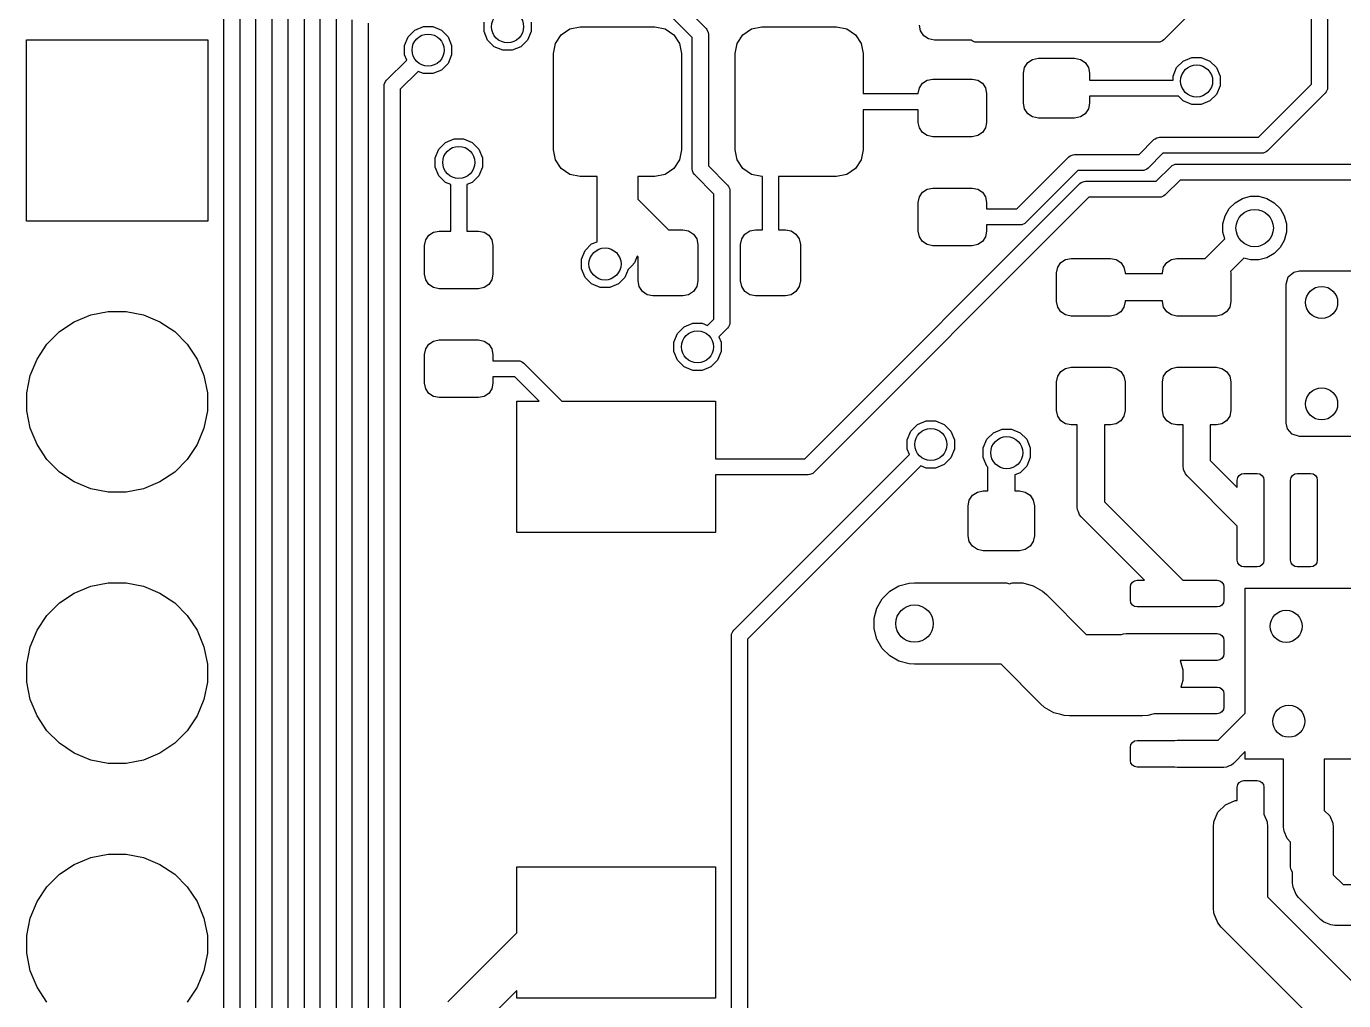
# Model space of a CAD drawing. Header units: inches. Extents: x 5.12 to 6.12, y -4.12 to -1.79.
# Drawn here: x 5.1426 to 5.6282, y -3.531 to -3.1719 of the extents above; entities that cross this region are included whole.
import ezdxf

# ---------------------------------------------------------------- set-up
doc = ezdxf.new("R2010")
doc.units = ezdxf.units.IN
doc.header["$MEASUREMENT"] = 0
doc.layers.add('F.Cu', color=13, linetype='CONTINUOUS', true_color=0xc83434)

msp = doc.modelspace()

# ---------------------------------------------------------------- linework, layer by layer
at = {"layer": 'F.Cu', "linetype": 'CONTINUOUS'}
for p, q in [((5.61638, -3.19315), (5.61638, -3.09592)), ((5.62229, -3.09592), (5.62229, -3.19437)), ((5.21543, -3.76563), (5.21543, -3.11732)), ((5.22133, -3.11855), (5.22133, -3.7644)), ((5.22724, -3.76073), (5.22724, -3.12222)), ((5.23315, -3.12344), (5.23315, -3.75951)), ((5.23905, -3.75584), (5.23905, -3.12711)), ((5.24496, -3.12833), (5.24496, -3.75462)), ((5.60568, -3.13308), (5.5619, -3.17685)), ((5.36589, -3.14536), (5.39314, -3.17261)), ((5.38809, -3.17592), (5.36258, -3.1504)), ((5.25086, -3.74437), (5.25086, -3.15709)), ((5.25677, -3.15831), (5.25677, -3.74314)), ((5.26267, -3.73947), (5.26267, -3.16941)), ((5.26858, -3.17064), (5.26858, -3.73825)), ((5.31131, -3.17373), (5.31131, -3.17027)), ((5.32869, -3.17027), (5.32869, -3.17373)), ((5.28199, -3.17886), (5.28331, -3.17566)), ((5.28331, -3.17566), (5.28576, -3.17322)), ((5.28576, -3.17322), (5.28895, -3.1719)), ((5.28895, -3.1719), (5.29241, -3.1719)), ((5.29241, -3.1719), (5.2956, -3.17322)), ((5.2956, -3.17322), (5.29804, -3.17566)), ((5.29804, -3.17566), (5.29937, -3.17886)), ((5.31263, -3.17692), (5.31131, -3.17373)), ((5.32869, -3.17373), (5.32737, -3.17692)), ((5.33766, -3.17813), (5.3398, -3.17494)), ((5.3398, -3.17494), (5.34299, -3.1728)), ((5.34299, -3.1728), (5.34676, -3.17206)), ((5.34676, -3.17206), (5.37431, -3.17206)), ((5.37431, -3.17206), (5.37808, -3.1728)), ((5.37808, -3.1728), (5.38127, -3.17494)), ((5.38127, -3.17494), (5.38341, -3.17813)), ((5.39314, -3.17261), (5.3935, -3.17305)), ((5.3935, -3.17305), (5.39394, -3.17412)), ((5.39394, -3.17412), (5.394, -3.17469)), ((5.394, -3.17469), (5.394, -3.22331)), ((5.40459, -3.17813), (5.40673, -3.17494)), ((5.40673, -3.17494), (5.40992, -3.1728)), ((5.40992, -3.1728), (5.41369, -3.17206)), ((5.41369, -3.17206), (5.44124, -3.17206)), ((5.44124, -3.17206), (5.44501, -3.1728)), ((5.44501, -3.1728), (5.4482, -3.17494)), ((5.4482, -3.17494), (5.45034, -3.17813)), ((5.47221, -3.17352), (5.4718, -3.17141)), ((5.47341, -3.17531), (5.47221, -3.17352)), ((5.4752, -3.1765), (5.47341, -3.17531)), ((5.14259, -3.24372), (5.14259, -3.17679)), ((5.14259, -3.17679), (5.20952, -3.17679)), ((5.20952, -3.17679), (5.20952, -3.24372)), ((5.28199, -3.18231), (5.28199, -3.17886)), ((5.29937, -3.17886), (5.29937, -3.18231)), ((5.31508, -3.17937), (5.31263, -3.17692)), ((5.31827, -3.18069), (5.31508, -3.17937)), ((5.32173, -3.18069), (5.31827, -3.18069)), ((5.32492, -3.17937), (5.32173, -3.18069)), ((5.32737, -3.17692), (5.32492, -3.17937)), ((5.33691, -3.1819), (5.33766, -3.17813)), ((5.38341, -3.17813), (5.38416, -3.1819)), ((5.38809, -3.22453), (5.38809, -3.17592)), ((5.40384, -3.1819), (5.40459, -3.17813)), ((5.45034, -3.17813), (5.45109, -3.1819)), ((5.47731, -3.17692), (5.4752, -3.1765)), ((5.49069, -3.17692), (5.47731, -3.17692)), ((5.49083, -3.17689), (5.49069, -3.17692)), ((5.49123, -3.17722), (5.49083, -3.17689)), ((5.49229, -3.17766), (5.49123, -3.17722)), ((5.49287, -3.17772), (5.49229, -3.17766)), ((5.55981, -3.17772), (5.49287, -3.17772)), ((5.56039, -3.17766), (5.55981, -3.17772)), ((5.56145, -3.17722), (5.56039, -3.17766)), ((5.5619, -3.17685), (5.56145, -3.17722)), ((5.27535, -3.19174), (5.2828, -3.18428)), ((5.2828, -3.18428), (5.28199, -3.18231)), ((5.29804, -3.18551), (5.2956, -3.18795)), ((5.29937, -3.18231), (5.29804, -3.18551)), ((5.33691, -3.21733), (5.33691, -3.1819)), ((5.38416, -3.1819), (5.38416, -3.21733)), ((5.40384, -3.21733), (5.40384, -3.1819)), ((5.45109, -3.1819), (5.45109, -3.19666)), ((5.51055, -3.18703), (5.51175, -3.18524)), ((5.51175, -3.18524), (5.51354, -3.18404)), ((5.51354, -3.18404), (5.51565, -3.18362)), ((5.51565, -3.18362), (5.52903, -3.18362)), ((5.52903, -3.18362), (5.53114, -3.18404)), ((5.53114, -3.18404), (5.53293, -3.18524)), ((5.53293, -3.18524), (5.53412, -3.18703)), ((5.56663, -3.18708), (5.56908, -3.18463)), ((5.56908, -3.18463), (5.57227, -3.18331)), ((5.57227, -3.18331), (5.57573, -3.18331)), ((5.57573, -3.18331), (5.57892, -3.18463)), ((5.57892, -3.18463), (5.58137, -3.18708)), ((5.28698, -3.18846), (5.28039, -3.19505)), ((5.28895, -3.18927), (5.28698, -3.18846)), ((5.29241, -3.18927), (5.28895, -3.18927)), ((5.2956, -3.18795), (5.29241, -3.18927)), ((5.51013, -3.18914), (5.51055, -3.18703)), ((5.51013, -3.20016), (5.51013, -3.18914)), ((5.53412, -3.18703), (5.53454, -3.18914)), ((5.53454, -3.18914), (5.53454, -3.19169)), ((5.56531, -3.19027), (5.56663, -3.18708)), ((5.56531, -3.19169), (5.56531, -3.19027)), ((5.58137, -3.18708), (5.58269, -3.19027)), ((5.58269, -3.19027), (5.58269, -3.19373)), ((5.27448, -3.19383), (5.27454, -3.19325)), ((5.27448, -3.73458), (5.27448, -3.19383)), ((5.27454, -3.19325), (5.27498, -3.19219)), ((5.27498, -3.19219), (5.27535, -3.19174)), ((5.28039, -3.19505), (5.28039, -3.73336)), ((5.4714, -3.19661), (5.47181, -3.19457)), ((5.47181, -3.19457), (5.47296, -3.19285)), ((5.47296, -3.19285), (5.47468, -3.1917)), ((5.47468, -3.1917), (5.47672, -3.19129)), ((5.47672, -3.19129), (5.49128, -3.19129)), ((5.49128, -3.19129), (5.49332, -3.1917)), ((5.49332, -3.1917), (5.49504, -3.19285)), ((5.49504, -3.19285), (5.49619, -3.19457)), ((5.49619, -3.19457), (5.4966, -3.19661)), ((5.53454, -3.19169), (5.56531, -3.19169)), ((5.58269, -3.19373), (5.58137, -3.19692)), ((5.59678, -3.21276), (5.61638, -3.19315)), ((5.62223, -3.19495), (5.62179, -3.19601)), ((5.62229, -3.19437), (5.62223, -3.19495)), ((5.45109, -3.19666), (5.4714, -3.19666)), ((5.4714, -3.19666), (5.4714, -3.19661)), ((5.4966, -3.19661), (5.4966, -3.20724)), ((5.56731, -3.1976), (5.53454, -3.1976)), ((5.53454, -3.1976), (5.53454, -3.20016)), ((5.56908, -3.19937), (5.56731, -3.1976)), ((5.57227, -3.20069), (5.56908, -3.19937)), ((5.57892, -3.19937), (5.57573, -3.20069)), ((5.58137, -3.19692), (5.57892, -3.19937)), ((5.62142, -3.19646), (5.60009, -3.2178)), ((5.62179, -3.19601), (5.62142, -3.19646)), ((5.4714, -3.20257), (5.45109, -3.20257)), ((5.45109, -3.20257), (5.45109, -3.21733)), ((5.4714, -3.20724), (5.4714, -3.20257)), ((5.51055, -3.20227), (5.51013, -3.20016)), ((5.51175, -3.20406), (5.51055, -3.20227)), ((5.51354, -3.20525), (5.51175, -3.20406)), ((5.53293, -3.20406), (5.53114, -3.20525)), ((5.53412, -3.20227), (5.53293, -3.20406)), ((5.53454, -3.20016), (5.53412, -3.20227)), ((5.57573, -3.20069), (5.57227, -3.20069)), ((5.47181, -3.20927), (5.4714, -3.20724)), ((5.47296, -3.21099), (5.47181, -3.20927)), ((5.49619, -3.20927), (5.49504, -3.21099)), ((5.4966, -3.20724), (5.49619, -3.20927)), ((5.51565, -3.20567), (5.51354, -3.20525)), ((5.52903, -3.20567), (5.51565, -3.20567)), ((5.53114, -3.20525), (5.52903, -3.20567)), ((5.29463, -3.21708), (5.29708, -3.21463)), ((5.29708, -3.21463), (5.30027, -3.21331)), ((5.30027, -3.21331), (5.30373, -3.21331)), ((5.30373, -3.21331), (5.30692, -3.21463)), ((5.30692, -3.21463), (5.30937, -3.21708)), ((5.47468, -3.21215), (5.47296, -3.21099)), ((5.47672, -3.21255), (5.47468, -3.21215)), ((5.49128, -3.21255), (5.47672, -3.21255)), ((5.49332, -3.21215), (5.49128, -3.21255)), ((5.49504, -3.21099), (5.49332, -3.21215)), ((5.55278, -3.21913), (5.55828, -3.21362)), ((5.55828, -3.21362), (5.55873, -3.21326)), ((5.55873, -3.21326), (5.55935, -3.213)), ((5.55935, -3.213), (5.55979, -3.21281)), ((5.55979, -3.21281), (5.56037, -3.21276)), ((5.56037, -3.21276), (5.59678, -3.21276)), ((5.29331, -3.22027), (5.29463, -3.21708)), ((5.30937, -3.21708), (5.31069, -3.22027)), ((5.33766, -3.2211), (5.33691, -3.21733)), ((5.38416, -3.21733), (5.38341, -3.2211)), ((5.40459, -3.2211), (5.40384, -3.21733)), ((5.45109, -3.21733), (5.45034, -3.2211)), ((5.52736, -3.21962), (5.52843, -3.21918)), ((5.52843, -3.21918), (5.529, -3.21913)), ((5.529, -3.21913), (5.55278, -3.21913)), ((5.56159, -3.21866), (5.55609, -3.22417)), ((5.598, -3.21866), (5.56159, -3.21866)), ((5.59858, -3.21861), (5.598, -3.21866)), ((5.59964, -3.21817), (5.59858, -3.21861)), ((5.60009, -3.2178), (5.59964, -3.21817)), ((5.29331, -3.22373), (5.29331, -3.22027)), ((5.29463, -3.22692), (5.29331, -3.22373)), ((5.31069, -3.22373), (5.30937, -3.22692)), ((5.31069, -3.22027), (5.31069, -3.22373)), ((5.3398, -3.22429), (5.33766, -3.2211)), ((5.34299, -3.22642), (5.3398, -3.22429)), ((5.38127, -3.22429), (5.37808, -3.22642)), ((5.38341, -3.2211), (5.38127, -3.22429)), ((5.394, -3.22331), (5.40107, -3.23038)), ((5.40673, -3.22429), (5.40459, -3.2211)), ((5.40992, -3.22642), (5.40673, -3.22429)), ((5.4482, -3.22429), (5.44501, -3.22642)), ((5.45034, -3.2211), (5.4482, -3.22429)), ((5.50778, -3.23913), (5.52691, -3.21999)), ((5.52691, -3.21999), (5.52736, -3.21962)), ((5.55609, -3.22417), (5.55564, -3.22453)), ((5.55908, -3.22897), (5.56458, -3.22347)), ((5.56458, -3.22347), (5.56503, -3.2231)), ((5.56503, -3.2231), (5.56565, -3.22284)), ((5.56565, -3.22284), (5.56609, -3.22266)), ((5.56609, -3.22266), (5.56667, -3.2226)), ((5.56667, -3.2226), (5.66722, -3.2226)), ((5.29708, -3.22937), (5.29463, -3.22692)), ((5.30937, -3.22692), (5.30692, -3.22937)), ((5.34676, -3.22717), (5.34299, -3.22642)), ((5.35304, -3.22717), (5.34676, -3.22717)), ((5.35304, -3.23868), (5.35304, -3.22717)), ((5.37431, -3.22717), (5.36804, -3.22717)), ((5.36804, -3.22717), (5.36804, -3.23557)), ((5.37808, -3.22642), (5.37431, -3.22717)), ((5.38815, -3.22511), (5.38809, -3.22453)), ((5.38857, -3.22613), (5.38815, -3.22511)), ((5.38859, -3.22617), (5.38857, -3.22613)), ((5.38896, -3.22662), (5.38859, -3.22617)), ((5.39603, -3.23369), (5.38896, -3.22662)), ((5.41369, -3.22717), (5.40992, -3.22642)), ((5.41394, -3.22717), (5.41369, -3.22717)), ((5.41394, -3.2468), (5.41394, -3.22717)), ((5.44124, -3.22717), (5.41985, -3.22717)), ((5.41985, -3.22717), (5.41985, -3.2468)), ((5.44501, -3.22642), (5.44124, -3.22717)), ((5.53022, -3.22503), (5.51109, -3.24417)), ((5.554, -3.22503), (5.53022, -3.22503)), ((5.53144, -3.22947), (5.5325, -3.22903)), ((5.5325, -3.22903), (5.53308, -3.22897)), ((5.53308, -3.22897), (5.55908, -3.22897)), ((5.55458, -3.22497), (5.554, -3.22503)), ((5.55564, -3.22453), (5.55458, -3.22497)), ((5.56789, -3.22851), (5.56239, -3.23401)), ((5.66755, -3.22851), (5.56789, -3.22851)), ((5.29905, -3.23018), (5.29708, -3.22937)), ((5.29905, -3.24729), (5.29905, -3.23018)), ((5.30692, -3.22937), (5.30495, -3.23018)), ((5.30495, -3.23018), (5.30495, -3.24729)), ((5.39603, -3.27979), (5.39603, -3.23369)), ((5.40107, -3.23038), (5.40144, -3.23083)), ((5.40144, -3.23083), (5.40188, -3.2319)), ((5.40188, -3.2319), (5.40194, -3.23247)), ((5.40194, -3.23247), (5.40194, -3.28102)), ((5.4296, -3.33122), (5.53099, -3.22983)), ((5.47181, -3.23473), (5.47296, -3.23301)), ((5.47296, -3.23301), (5.47468, -3.23185)), ((5.47468, -3.23185), (5.47672, -3.23145)), ((5.47672, -3.23145), (5.49128, -3.23145)), ((5.49128, -3.23145), (5.49332, -3.23185)), ((5.49332, -3.23185), (5.49504, -3.23301)), ((5.49504, -3.23301), (5.49619, -3.23473)), ((5.53099, -3.22983), (5.53144, -3.22947)), ((5.56239, -3.23401), (5.56194, -3.23438)), ((5.35304, -3.25123), (5.35304, -3.23868)), ((5.36804, -3.23557), (5.37926, -3.2468)), ((5.5343, -3.23487), (5.43291, -3.33626)), ((5.4714, -3.23676), (5.47181, -3.23473)), ((5.4714, -3.24739), (5.4714, -3.23676)), ((5.49619, -3.23473), (5.4966, -3.23676)), ((5.4966, -3.23676), (5.4966, -3.23913)), ((5.5603, -3.23487), (5.5343, -3.23487)), ((5.56088, -3.23482), (5.5603, -3.23487)), ((5.56194, -3.23438), (5.56088, -3.23482)), ((5.58603, -3.23903), (5.58821, -3.23685)), ((5.58821, -3.23685), (5.59088, -3.23531)), ((5.59088, -3.23531), (5.59386, -3.23451)), ((5.59386, -3.23451), (5.59694, -3.23451)), ((5.59694, -3.23451), (5.59992, -3.23531)), ((5.59992, -3.23531), (5.60259, -3.23685)), ((5.60259, -3.23685), (5.60477, -3.23903)), ((5.20952, -3.24372), (5.14259, -3.24372)), ((5.4966, -3.23913), (5.50778, -3.23913)), ((5.58369, -3.24468), (5.58449, -3.2417)), ((5.58449, -3.2417), (5.58603, -3.23903)), ((5.60477, -3.23903), (5.60631, -3.2417)), ((5.60631, -3.2417), (5.60711, -3.24468)), ((5.29096, -3.24885), (5.29268, -3.2477)), ((5.29268, -3.2477), (5.29472, -3.24729)), ((5.29472, -3.24729), (5.29905, -3.24729)), ((5.30495, -3.24729), (5.30928, -3.24729)), ((5.30928, -3.24729), (5.31132, -3.2477)), ((5.31132, -3.2477), (5.31304, -3.24885)), ((5.37926, -3.2468), (5.38461, -3.2468)), ((5.38461, -3.2468), (5.38672, -3.24721)), ((5.38672, -3.24721), (5.38851, -3.24841)), ((5.38851, -3.24841), (5.38971, -3.2502)), ((5.40629, -3.2502), (5.40749, -3.24841)), ((5.40749, -3.24841), (5.40928, -3.24721)), ((5.40928, -3.24721), (5.41139, -3.2468)), ((5.41139, -3.2468), (5.41394, -3.2468)), ((5.41985, -3.2468), (5.42241, -3.2468)), ((5.42241, -3.2468), (5.42452, -3.24721)), ((5.42452, -3.24721), (5.42631, -3.24841)), ((5.42631, -3.24841), (5.4275, -3.2502)), ((5.47181, -3.24943), (5.4714, -3.24739)), ((5.4966, -3.24739), (5.49619, -3.24943)), ((5.509, -3.24503), (5.4966, -3.24503)), ((5.4966, -3.24503), (5.4966, -3.24739)), ((5.50958, -3.24497), (5.509, -3.24503)), ((5.51064, -3.24453), (5.50958, -3.24497)), ((5.51109, -3.24417), (5.51064, -3.24453)), ((5.58369, -3.24776), (5.58369, -3.24468)), ((5.58435, -3.25021), (5.58369, -3.24776)), ((5.60711, -3.24776), (5.60631, -3.25074)), ((5.60711, -3.24468), (5.60711, -3.24776)), ((5.2894, -3.25261), (5.28981, -3.25057)), ((5.2894, -3.26324), (5.2894, -3.25261)), ((5.28981, -3.25057), (5.29096, -3.24885)), ((5.31304, -3.24885), (5.31419, -3.25057)), ((5.31419, -3.25057), (5.3146, -3.25261)), ((5.3146, -3.25261), (5.3146, -3.26324)), ((5.34854, -3.25453), (5.35098, -3.25208)), ((5.35098, -3.25208), (5.35304, -3.25123)), ((5.38971, -3.2502), (5.39013, -3.25231)), ((5.39013, -3.25231), (5.39013, -3.26569)), ((5.40587, -3.25231), (5.40629, -3.2502)), ((5.40587, -3.26569), (5.40587, -3.25231)), ((5.4275, -3.2502), (5.42792, -3.25231)), ((5.42792, -3.25231), (5.42792, -3.26569)), ((5.47296, -3.25115), (5.47181, -3.24943)), ((5.47468, -3.2523), (5.47296, -3.25115)), ((5.47672, -3.25271), (5.47468, -3.2523)), ((5.49128, -3.25271), (5.47672, -3.25271)), ((5.49332, -3.2523), (5.49128, -3.25271)), ((5.49504, -3.25115), (5.49332, -3.2523)), ((5.49619, -3.24943), (5.49504, -3.25115)), ((5.57718, -3.25737), (5.58435, -3.25021)), ((5.60477, -3.25341), (5.60259, -3.25559)), ((5.60631, -3.25074), (5.60477, -3.25341)), ((5.34722, -3.25772), (5.34854, -3.25453)), ((5.34722, -3.26118), (5.34722, -3.25772)), ((5.36779, -3.25653), (5.36677, -3.25899)), ((5.36808, -3.25683), (5.36779, -3.25653)), ((5.36808, -3.26569), (5.36808, -3.25683)), ((5.52396, -3.25893), (5.52568, -3.25777)), ((5.52568, -3.25777), (5.52772, -3.25737)), ((5.52772, -3.25737), (5.54228, -3.25737)), ((5.54228, -3.25737), (5.54432, -3.25777)), ((5.54432, -3.25777), (5.54604, -3.25893)), ((5.56296, -3.25893), (5.56468, -3.25777)), ((5.56468, -3.25777), (5.56672, -3.25737)), ((5.56672, -3.25737), (5.57718, -3.25737)), ((5.59142, -3.25728), (5.5865, -3.26219)), ((5.59386, -3.25793), (5.59142, -3.25728)), ((5.59694, -3.25793), (5.59386, -3.25793)), ((5.59992, -3.25713), (5.59694, -3.25793)), ((5.60259, -3.25559), (5.59992, -3.25713)), ((5.28981, -3.26527), (5.2894, -3.26324)), ((5.3146, -3.26324), (5.31419, -3.26527)), ((5.34854, -3.26437), (5.34722, -3.26118)), ((5.36446, -3.2615), (5.36327, -3.26437)), ((5.36584, -3.26012), (5.36446, -3.2615)), ((5.36677, -3.25899), (5.36584, -3.26012)), ((5.5224, -3.26269), (5.52281, -3.26065)), ((5.5224, -3.27331), (5.5224, -3.26269)), ((5.52281, -3.26065), (5.52396, -3.25893)), ((5.54604, -3.25893), (5.54719, -3.26065)), ((5.54719, -3.26065), (5.5476, -3.26269)), ((5.5476, -3.26269), (5.5476, -3.263)), ((5.5476, -3.263), (5.5614, -3.263)), ((5.5614, -3.26269), (5.56181, -3.26065)), ((5.5614, -3.263), (5.5614, -3.26269)), ((5.56181, -3.26065), (5.56296, -3.25893)), ((5.5865, -3.26219), (5.5866, -3.26269)), ((5.5866, -3.26269), (5.5866, -3.27331)), ((5.60778, -3.26424), (5.60985, -3.26244)), ((5.60985, -3.26244), (5.61188, -3.262)), ((5.61188, -3.262), (5.66411, -3.262)), ((5.29096, -3.26699), (5.28981, -3.26527)), ((5.29268, -3.26815), (5.29096, -3.26699)), ((5.31304, -3.26699), (5.31132, -3.26815)), ((5.31419, -3.26527), (5.31304, -3.26699)), ((5.35098, -3.26681), (5.34854, -3.26437)), ((5.35418, -3.26814), (5.35098, -3.26681)), ((5.36083, -3.26681), (5.35763, -3.26814)), ((5.36327, -3.26437), (5.36083, -3.26681)), ((5.3685, -3.2678), (5.36808, -3.26569)), ((5.36969, -3.26959), (5.3685, -3.2678)), ((5.38971, -3.2678), (5.38851, -3.26959)), ((5.39013, -3.26569), (5.38971, -3.2678)), ((5.40629, -3.2678), (5.40587, -3.26569)), ((5.40749, -3.26959), (5.40629, -3.2678)), ((5.4275, -3.2678), (5.42631, -3.26959)), ((5.42792, -3.26569), (5.4275, -3.2678)), ((5.607, -3.26688), (5.60778, -3.26424)), ((5.607, -3.31812), (5.607, -3.26688)), ((5.29472, -3.26855), (5.29268, -3.26815)), ((5.30928, -3.26855), (5.29472, -3.26855)), ((5.31132, -3.26815), (5.30928, -3.26855)), ((5.35763, -3.26814), (5.35418, -3.26814)), ((5.37148, -3.27079), (5.36969, -3.26959)), ((5.37359, -3.2712), (5.37148, -3.27079)), ((5.38461, -3.2712), (5.37359, -3.2712)), ((5.38672, -3.27079), (5.38461, -3.2712)), ((5.38851, -3.26959), (5.38672, -3.27079)), ((5.40928, -3.27079), (5.40749, -3.26959)), ((5.41139, -3.2712), (5.40928, -3.27079)), ((5.42241, -3.2712), (5.41139, -3.2712)), ((5.42452, -3.27079), (5.42241, -3.2712)), ((5.42631, -3.26959), (5.42452, -3.27079)), ((5.16634, -3.27824), (5.17278, -3.27696)), ((5.17278, -3.27696), (5.17934, -3.27696)), ((5.17934, -3.27696), (5.18577, -3.27824)), ((5.52281, -3.27535), (5.5224, -3.27331)), ((5.52396, -3.27707), (5.52281, -3.27535)), ((5.52568, -3.27823), (5.52396, -3.27707)), ((5.54604, -3.27707), (5.54432, -3.27823)), ((5.54719, -3.27535), (5.54604, -3.27707)), ((5.5476, -3.27331), (5.54719, -3.27535)), ((5.5614, -3.273), (5.5476, -3.273)), ((5.5476, -3.273), (5.5476, -3.27331)), ((5.5614, -3.27331), (5.5614, -3.273)), ((5.56181, -3.27535), (5.5614, -3.27331)), ((5.56296, -3.27707), (5.56181, -3.27535)), ((5.56468, -3.27823), (5.56296, -3.27707)), ((5.58504, -3.27707), (5.58332, -3.27823)), ((5.58619, -3.27535), (5.58504, -3.27707)), ((5.5866, -3.27331), (5.58619, -3.27535)), ((5.15483, -3.28439), (5.16028, -3.28075)), ((5.16028, -3.28075), (5.16634, -3.27824)), ((5.18577, -3.27824), (5.19183, -3.28075)), ((5.19183, -3.28075), (5.19729, -3.28439)), ((5.38263, -3.28508), (5.38508, -3.28263)), ((5.38508, -3.28263), (5.38827, -3.28131)), ((5.38827, -3.28131), (5.39173, -3.28131)), ((5.39173, -3.28131), (5.3937, -3.28213)), ((5.3937, -3.28213), (5.39603, -3.27979)), ((5.40144, -3.28266), (5.40107, -3.2831)), ((5.40188, -3.28159), (5.40144, -3.28266)), ((5.40194, -3.28102), (5.40188, -3.28159)), ((5.52772, -3.27863), (5.52568, -3.27823)), ((5.54228, -3.27863), (5.52772, -3.27863)), ((5.54432, -3.27823), (5.54228, -3.27863)), ((5.56672, -3.27863), (5.56468, -3.27823)), ((5.58128, -3.27863), (5.56672, -3.27863)), ((5.58332, -3.27823), (5.58128, -3.27863)), ((5.15019, -3.28903), (5.15483, -3.28439)), ((5.19729, -3.28439), (5.20193, -3.28903)), ((5.29268, -3.28785), (5.29472, -3.28745)), ((5.29472, -3.28745), (5.30928, -3.28745)), ((5.30928, -3.28745), (5.31132, -3.28785)), ((5.38131, -3.28827), (5.38263, -3.28508)), ((5.40107, -3.2831), (5.39787, -3.2863)), ((5.39787, -3.2863), (5.39869, -3.28827)), ((5.14655, -3.29448), (5.15019, -3.28903)), ((5.20193, -3.28903), (5.20557, -3.29448)), ((5.2894, -3.29276), (5.28981, -3.29073)), ((5.28981, -3.29073), (5.29096, -3.28901)), ((5.29096, -3.28901), (5.29268, -3.28785)), ((5.31132, -3.28785), (5.31304, -3.28901)), ((5.31304, -3.28901), (5.31419, -3.29073)), ((5.31419, -3.29073), (5.3146, -3.29276)), ((5.38131, -3.29173), (5.38131, -3.28827)), ((5.38263, -3.29492), (5.38131, -3.29173)), ((5.39869, -3.29173), (5.39737, -3.29492)), ((5.39869, -3.28827), (5.39869, -3.29173)), ((5.14404, -3.30054), (5.14655, -3.29448)), ((5.20557, -3.29448), (5.20808, -3.30054)), ((5.2894, -3.30339), (5.2894, -3.29276)), ((5.3146, -3.29276), (5.3146, -3.29513)), ((5.3146, -3.29513), (5.32391, -3.29513)), ((5.32391, -3.29513), (5.32448, -3.29518)), ((5.32448, -3.29518), (5.32555, -3.29562)), ((5.32555, -3.29562), (5.32599, -3.29599)), ((5.32599, -3.29599), (5.33996, -3.30996)), ((5.38508, -3.29737), (5.38263, -3.29492)), ((5.39737, -3.29492), (5.39492, -3.29737)), ((5.14276, -3.30698), (5.14404, -3.30054)), ((5.20808, -3.30054), (5.20936, -3.30698)), ((5.32268, -3.30103), (5.3146, -3.30103)), ((5.3146, -3.30103), (5.3146, -3.30339)), ((5.33161, -3.30996), (5.32268, -3.30103)), ((5.38827, -3.29869), (5.38508, -3.29737)), ((5.39173, -3.29869), (5.38827, -3.29869)), ((5.39492, -3.29737), (5.39173, -3.29869)), ((5.5224, -3.30284), (5.52281, -3.30081)), ((5.52281, -3.30081), (5.52396, -3.29908)), ((5.52396, -3.29908), (5.52568, -3.29793)), ((5.52568, -3.29793), (5.52772, -3.29753)), ((5.52772, -3.29753), (5.54228, -3.29753)), ((5.54228, -3.29753), (5.54432, -3.29793)), ((5.54432, -3.29793), (5.54604, -3.29908)), ((5.54604, -3.29908), (5.54719, -3.30081)), ((5.54719, -3.30081), (5.5476, -3.30284)), ((5.5614, -3.30284), (5.56181, -3.30081)), ((5.56181, -3.30081), (5.56296, -3.29908)), ((5.56296, -3.29908), (5.56468, -3.29793)), ((5.56468, -3.29793), (5.56672, -3.29753)), ((5.56672, -3.29753), (5.58128, -3.29753)), ((5.58128, -3.29753), (5.58332, -3.29793)), ((5.58332, -3.29793), (5.58504, -3.29908)), ((5.58504, -3.29908), (5.58619, -3.30081)), ((5.58619, -3.30081), (5.5866, -3.30284)), ((5.28981, -3.30543), (5.2894, -3.30339)), ((5.29096, -3.30715), (5.28981, -3.30543)), ((5.31419, -3.30543), (5.31304, -3.30715)), ((5.3146, -3.30339), (5.31419, -3.30543)), ((5.5224, -3.31347), (5.5224, -3.30284)), ((5.5476, -3.30284), (5.5476, -3.31347)), ((5.5614, -3.31347), (5.5614, -3.30284)), ((5.5866, -3.30284), (5.5866, -3.31347)), ((5.14276, -3.31354), (5.14276, -3.30698)), ((5.20936, -3.30698), (5.20936, -3.31354)), ((5.29268, -3.3083), (5.29096, -3.30715)), ((5.29472, -3.30871), (5.29268, -3.3083)), ((5.30928, -3.30871), (5.29472, -3.30871)), ((5.31132, -3.3083), (5.30928, -3.30871)), ((5.31304, -3.30715), (5.31132, -3.3083)), ((5.32339, -3.35839), (5.32339, -3.30996)), ((5.32339, -3.30996), (5.33161, -3.30996)), ((5.33996, -3.30996), (5.39661, -3.30996)), ((5.39661, -3.30996), (5.39661, -3.33122)), ((5.14404, -3.31997), (5.14276, -3.31354)), ((5.20936, -3.31354), (5.20808, -3.31997)), ((5.52281, -3.31551), (5.5224, -3.31347)), ((5.52396, -3.31723), (5.52281, -3.31551)), ((5.54719, -3.31551), (5.54604, -3.31723)), ((5.5476, -3.31347), (5.54719, -3.31551)), ((5.56181, -3.31551), (5.5614, -3.31347)), ((5.56296, -3.31723), (5.56181, -3.31551)), ((5.58619, -3.31551), (5.58504, -3.31723)), ((5.5866, -3.31347), (5.58619, -3.31551)), ((5.14655, -3.32603), (5.14404, -3.31997)), ((5.20808, -3.31997), (5.20557, -3.32603)), ((5.46731, -3.32427), (5.46863, -3.32108)), ((5.46863, -3.32108), (5.47108, -3.31863)), ((5.47108, -3.31863), (5.47427, -3.31731)), ((5.47427, -3.31731), (5.47773, -3.31731)), ((5.47773, -3.31731), (5.48092, -3.31863)), ((5.48092, -3.31863), (5.48337, -3.32108)), ((5.48337, -3.32108), (5.48469, -3.32427)), ((5.49908, -3.32163), (5.50227, -3.32031)), ((5.50227, -3.32031), (5.50573, -3.32031)), ((5.50573, -3.32031), (5.50892, -3.32163)), ((5.52568, -3.31838), (5.52396, -3.31723)), ((5.52772, -3.31879), (5.52568, -3.31838)), ((5.53, -3.31879), (5.52772, -3.31879)), ((5.53, -3.34913), (5.53, -3.31879)), ((5.54228, -3.31879), (5.54, -3.31879)), ((5.54, -3.31879), (5.54, -3.34706)), ((5.54432, -3.31838), (5.54228, -3.31879)), ((5.54604, -3.31723), (5.54432, -3.31838)), ((5.56468, -3.31838), (5.56296, -3.31723)), ((5.56672, -3.31879), (5.56468, -3.31838)), ((5.569, -3.31879), (5.56672, -3.31879)), ((5.569, -3.334), (5.569, -3.31879)), ((5.58128, -3.31879), (5.579, -3.31879)), ((5.579, -3.31879), (5.579, -3.33193)), ((5.58332, -3.31838), (5.58128, -3.31879)), ((5.58504, -3.31723), (5.58332, -3.31838)), ((5.60744, -3.32015), (5.607, -3.31812)), ((5.60924, -3.32222), (5.60744, -3.32015)), ((5.15019, -3.33149), (5.14655, -3.32603)), ((5.20557, -3.32603), (5.20193, -3.33149)), ((5.46731, -3.32773), (5.46731, -3.32427)), ((5.48469, -3.32427), (5.48469, -3.32773)), ((5.49531, -3.32727), (5.49663, -3.32408)), ((5.49663, -3.32408), (5.49908, -3.32163)), ((5.50892, -3.32163), (5.51137, -3.32408)), ((5.51137, -3.32408), (5.51269, -3.32727)), ((5.61188, -3.323), (5.60924, -3.32222)), ((5.64998, -3.323), (5.61188, -3.323)), ((5.39661, -3.33122), (5.4296, -3.33122)), ((5.40338, -3.39444), (5.46813, -3.3297)), ((5.46813, -3.3297), (5.46731, -3.32773)), ((5.48337, -3.33092), (5.48092, -3.33337)), ((5.48469, -3.32773), (5.48337, -3.33092)), ((5.49531, -3.33073), (5.49531, -3.32727)), ((5.49663, -3.33392), (5.49531, -3.33073)), ((5.51269, -3.33073), (5.51137, -3.33392)), ((5.51269, -3.32727), (5.51269, -3.33073)), ((5.15483, -3.33613), (5.15019, -3.33149)), ((5.20193, -3.33149), (5.19729, -3.33613)), ((5.4723, -3.33387), (5.40843, -3.39775)), ((5.47427, -3.33469), (5.4723, -3.33387)), ((5.47773, -3.33469), (5.47427, -3.33469)), ((5.48092, -3.33337), (5.47773, -3.33469)), ((5.497, -3.33429), (5.49663, -3.33392)), ((5.497, -3.34308), (5.497, -3.33429)), ((5.51137, -3.33392), (5.50892, -3.33637)), ((5.5691, -3.33498), (5.569, -3.334)), ((5.56918, -3.33518), (5.5691, -3.33498)), ((5.5691, -3.33498), (5.5691, -3.33498)), ((5.56984, -3.33678), (5.56918, -3.33518)), ((5.579, -3.33193), (5.58896, -3.34189)), ((5.16028, -3.33977), (5.15483, -3.33613)), ((5.16634, -3.34228), (5.16028, -3.33977)), ((5.19183, -3.33977), (5.18577, -3.34228)), ((5.19729, -3.33613), (5.19183, -3.33977)), ((5.43083, -3.33713), (5.39661, -3.33713)), ((5.39661, -3.33713), (5.39661, -3.35839)), ((5.4314, -3.33707), (5.43083, -3.33713)), ((5.43247, -3.33663), (5.4314, -3.33707)), ((5.43291, -3.33626), (5.43247, -3.33663)), ((5.50892, -3.33637), (5.507, -3.33716)), ((5.507, -3.33716), (5.507, -3.34308)), ((5.57046, -3.33754), (5.56984, -3.33678)), ((5.56984, -3.33678), (5.56984, -3.33678)), ((5.58896, -3.35603), (5.57046, -3.33754)), ((5.58896, -3.33911), (5.58914, -3.33817)), ((5.58896, -3.34189), (5.58896, -3.33911)), ((5.58914, -3.33817), (5.58968, -3.33737)), ((5.58968, -3.33737), (5.59048, -3.33684)), ((5.59048, -3.33684), (5.59142, -3.33665)), ((5.59142, -3.33665), (5.59634, -3.33665)), ((5.59634, -3.33665), (5.59728, -3.33684)), ((5.59728, -3.33684), (5.59808, -3.33737)), ((5.59808, -3.33737), (5.59861, -3.33817)), ((5.59861, -3.33817), (5.5988, -3.33911)), ((5.5988, -3.33911), (5.5988, -3.36864)), ((5.60864, -3.33911), (5.60883, -3.33817)), ((5.60864, -3.36864), (5.60864, -3.33911)), ((5.60883, -3.33817), (5.60936, -3.33737)), ((5.60936, -3.33737), (5.61016, -3.33684)), ((5.61016, -3.33684), (5.6111, -3.33665)), ((5.6111, -3.33665), (5.61602, -3.33665)), ((5.61602, -3.33665), (5.61697, -3.33684)), ((5.61697, -3.33684), (5.61776, -3.33737)), ((5.61776, -3.33737), (5.6183, -3.33817)), ((5.6183, -3.33817), (5.61848, -3.33911)), ((5.61848, -3.33911), (5.61848, -3.36864)), ((5.17278, -3.34356), (5.16634, -3.34228)), ((5.17934, -3.34356), (5.17278, -3.34356)), ((5.18577, -3.34228), (5.17934, -3.34356)), ((5.49021, -3.34648), (5.49141, -3.34469)), ((5.49141, -3.34469), (5.4932, -3.3435)), ((5.4932, -3.3435), (5.49531, -3.34308)), ((5.49531, -3.34308), (5.497, -3.34308)), ((5.507, -3.34308), (5.50869, -3.34308)), ((5.50869, -3.34308), (5.5108, -3.3435)), ((5.5108, -3.3435), (5.51259, -3.34469)), ((5.51259, -3.34469), (5.51379, -3.34648)), ((5.4898, -3.34859), (5.49021, -3.34648)), ((5.4898, -3.35961), (5.4898, -3.34859)), ((5.51379, -3.34648), (5.5142, -3.34859)), ((5.5142, -3.34859), (5.5142, -3.35961)), ((5.5301, -3.35011), (5.53, -3.34913)), ((5.53041, -3.35086), (5.5301, -3.35011)), ((5.5301, -3.35011), (5.5301, -3.35011)), ((5.54, -3.34706), (5.56896, -3.37602)), ((5.53084, -3.35191), (5.53041, -3.35086)), ((5.53146, -3.35267), (5.53084, -3.35191)), ((5.53084, -3.35191), (5.53084, -3.35191)), ((5.55482, -3.37602), (5.53146, -3.35267)), ((5.39661, -3.35839), (5.32339, -3.35839)), ((5.49021, -3.36172), (5.4898, -3.35961)), ((5.5142, -3.35961), (5.51379, -3.36172)), ((5.58896, -3.36864), (5.58896, -3.35603)), ((5.49141, -3.36351), (5.49021, -3.36172)), ((5.4932, -3.36471), (5.49141, -3.36351)), ((5.49531, -3.36513), (5.4932, -3.36471)), ((5.50869, -3.36513), (5.49531, -3.36513)), ((5.5108, -3.36471), (5.50869, -3.36513)), ((5.51259, -3.36351), (5.5108, -3.36471)), ((5.51379, -3.36172), (5.51259, -3.36351)), ((5.58914, -3.36958), (5.58896, -3.36864)), ((5.58968, -3.37038), (5.58914, -3.36958)), ((5.59861, -3.36958), (5.59808, -3.37038)), ((5.5988, -3.36864), (5.59861, -3.36958)), ((5.60883, -3.36958), (5.60864, -3.36864)), ((5.60936, -3.37038), (5.60883, -3.36958)), ((5.6183, -3.36958), (5.61776, -3.37038)), ((5.61848, -3.36864), (5.6183, -3.36958)), ((5.59048, -3.37092), (5.58968, -3.37038)), ((5.59142, -3.3711), (5.59048, -3.37092)), ((5.59634, -3.3711), (5.59142, -3.3711)), ((5.59728, -3.37092), (5.59634, -3.3711)), ((5.59808, -3.37038), (5.59728, -3.37092)), ((5.61016, -3.37092), (5.60936, -3.37038)), ((5.6111, -3.3711), (5.61016, -3.37092)), ((5.61602, -3.3711), (5.6111, -3.3711)), ((5.61697, -3.37092), (5.61602, -3.3711)), ((5.61776, -3.37038), (5.61697, -3.37092)), ((5.16028, -3.38075), (5.16634, -3.37824)), ((5.16634, -3.37824), (5.17278, -3.37696)), ((5.17278, -3.37696), (5.17934, -3.37696)), ((5.17934, -3.37696), (5.18577, -3.37824)), ((5.18577, -3.37824), (5.19183, -3.38075)), ((5.46087, -3.3801), (5.46426, -3.37814)), ((5.46426, -3.37814), (5.46804, -3.37713)), ((5.46804, -3.37713), (5.47, -3.377)), ((5.47, -3.377), (5.5019, -3.377)), ((5.5019, -3.377), (5.50229, -3.37703)), ((5.50229, -3.37703), (5.50396, -3.37703)), ((5.50396, -3.37703), (5.505, -3.37731)), ((5.505, -3.37731), (5.50604, -3.37703)), ((5.50604, -3.37703), (5.50996, -3.37703)), ((5.50996, -3.37703), (5.51374, -3.37804)), ((5.51374, -3.37804), (5.51713, -3.38)), ((5.54959, -3.37848), (5.54977, -3.37754)), ((5.54959, -3.38341), (5.54959, -3.37848)), ((5.54977, -3.37754), (5.55031, -3.37674)), ((5.55031, -3.37674), (5.55111, -3.37621)), ((5.55111, -3.37621), (5.55205, -3.37602)), ((5.55205, -3.37602), (5.55482, -3.37602)), ((5.56896, -3.37602), (5.58157, -3.37602)), ((5.58157, -3.37602), (5.58252, -3.37621)), ((5.58252, -3.37621), (5.58331, -3.37674)), ((5.58331, -3.37674), (5.58385, -3.37754)), ((5.58385, -3.37754), (5.58404, -3.37848)), ((5.58404, -3.37848), (5.58404, -3.38341)), ((5.59191, -3.42505), (5.59191, -3.37898)), ((5.59191, -3.37898), (5.6549, -3.37898)), ((5.15019, -3.38903), (5.15483, -3.38439)), ((5.15483, -3.38439), (5.16028, -3.38075)), ((5.19183, -3.38075), (5.19729, -3.38439)), ((5.19729, -3.38439), (5.20193, -3.38903)), ((5.45614, -3.38626), (5.4581, -3.38287)), ((5.4581, -3.38287), (5.46087, -3.3801)), ((5.51713, -3.38), (5.51861, -3.38129)), ((5.51861, -3.38129), (5.53332, -3.396)), ((5.54977, -3.38435), (5.54959, -3.38341)), ((5.55031, -3.38515), (5.54977, -3.38435)), ((5.58385, -3.38435), (5.58331, -3.38515)), ((5.58404, -3.38341), (5.58385, -3.38435)), ((5.14655, -3.39448), (5.15019, -3.38903)), ((5.20193, -3.38903), (5.20557, -3.39448)), ((5.45513, -3.39004), (5.45614, -3.38626)), ((5.55111, -3.38568), (5.55031, -3.38515)), ((5.55205, -3.38587), (5.55111, -3.38568)), ((5.58157, -3.38587), (5.55205, -3.38587)), ((5.58252, -3.38568), (5.58157, -3.38587)), ((5.58331, -3.38515), (5.58252, -3.38568)), ((5.45513, -3.39396), (5.45513, -3.39004)), ((5.45614, -3.39774), (5.45513, -3.39396)), ((5.14404, -3.40054), (5.14655, -3.39448)), ((5.20557, -3.39448), (5.20808, -3.40054)), ((5.40252, -3.39653), (5.40258, -3.39595)), ((5.40252, -3.53767), (5.40252, -3.39653)), ((5.40258, -3.39595), (5.40302, -3.39489)), ((5.40302, -3.39489), (5.40338, -3.39444)), ((5.40843, -3.39775), (5.40843, -3.5389)), ((5.4581, -3.40113), (5.45614, -3.39774)), ((5.53332, -3.396), (5.54636, -3.396)), ((5.54636, -3.396), (5.54702, -3.39573)), ((5.54702, -3.39573), (5.548, -3.39563)), ((5.548, -3.39563), (5.56681, -3.39563)), ((5.56681, -3.39563), (5.56761, -3.39571)), ((5.56761, -3.39571), (5.58157, -3.39571)), ((5.58157, -3.39571), (5.58252, -3.3959)), ((5.58252, -3.3959), (5.58331, -3.39643)), ((5.58331, -3.39643), (5.58385, -3.39723)), ((5.58385, -3.39723), (5.58404, -3.39817)), ((5.58404, -3.39817), (5.58404, -3.40309)), ((5.14276, -3.40698), (5.14404, -3.40054)), ((5.20808, -3.40054), (5.20936, -3.40698)), ((5.46087, -3.4039), (5.4581, -3.40113)), ((5.46426, -3.40586), (5.46087, -3.4039)), ((5.58385, -3.40403), (5.58331, -3.40483)), ((5.58404, -3.40309), (5.58385, -3.40403)), ((5.14276, -3.41354), (5.14276, -3.40698)), ((5.20936, -3.40698), (5.20936, -3.41354)), ((5.46804, -3.40687), (5.46426, -3.40586)), ((5.47, -3.407), (5.46804, -3.40687)), ((5.50189, -3.407), (5.47, -3.407)), ((5.5165, -3.42161), (5.50189, -3.407)), ((5.58157, -3.40555), (5.56794, -3.40555)), ((5.56794, -3.40555), (5.56887, -3.40904)), ((5.58252, -3.40536), (5.58157, -3.40555)), ((5.58331, -3.40483), (5.58252, -3.40536)), ((5.14404, -3.41997), (5.14276, -3.41354)), ((5.20936, -3.41354), (5.20808, -3.41997)), ((5.56887, -3.41296), (5.56822, -3.41539)), ((5.56887, -3.40904), (5.56887, -3.41296)), ((5.56822, -3.41539), (5.58157, -3.41539)), ((5.58157, -3.41539), (5.58252, -3.41558)), ((5.58252, -3.41558), (5.58331, -3.41611)), ((5.58331, -3.41611), (5.58385, -3.41691)), ((5.58385, -3.41691), (5.58404, -3.41785)), ((5.58404, -3.41785), (5.58404, -3.42278)), ((5.14655, -3.42603), (5.14404, -3.41997)), ((5.20808, -3.41997), (5.20557, -3.42603)), ((5.51797, -3.4229), (5.5165, -3.42161)), ((5.52136, -3.42486), (5.51797, -3.4229)), ((5.51797, -3.4229), (5.51797, -3.4229)), ((5.58404, -3.42278), (5.58385, -3.42372)), ((5.15019, -3.43149), (5.14655, -3.42603)), ((5.20557, -3.42603), (5.20193, -3.43149)), ((5.52398, -3.42556), (5.52136, -3.42486)), ((5.52514, -3.42587), (5.52398, -3.42556)), ((5.5271, -3.426), (5.52514, -3.42587)), ((5.52514, -3.42587), (5.52514, -3.42587)), ((5.554, -3.426), (5.5271, -3.426)), ((5.55596, -3.42587), (5.554, -3.426)), ((5.55833, -3.42524), (5.55596, -3.42587)), ((5.58157, -3.42524), (5.55833, -3.42524)), ((5.58252, -3.42505), (5.58157, -3.42524)), ((5.58196, -3.435), (5.59191, -3.42505)), ((5.58331, -3.42452), (5.58252, -3.42505)), ((5.58385, -3.42372), (5.58331, -3.42452)), ((5.15483, -3.43613), (5.15019, -3.43149)), ((5.20193, -3.43149), (5.19729, -3.43613)), ((5.16028, -3.43977), (5.15483, -3.43613)), ((5.19729, -3.43613), (5.19183, -3.43977)), ((5.54959, -3.43754), (5.54977, -3.4366)), ((5.54959, -3.44246), (5.54959, -3.43754)), ((5.54977, -3.4366), (5.55031, -3.4358)), ((5.55031, -3.4358), (5.55111, -3.43527)), ((5.55111, -3.43527), (5.55205, -3.43508)), ((5.55205, -3.43508), (5.56601, -3.43508)), ((5.56601, -3.43508), (5.56681, -3.435)), ((5.56681, -3.435), (5.58196, -3.435)), ((5.16634, -3.44228), (5.16028, -3.43977)), ((5.17278, -3.44356), (5.16634, -3.44228)), ((5.18577, -3.44228), (5.17934, -3.44356)), ((5.19183, -3.43977), (5.18577, -3.44228)), ((5.54977, -3.4434), (5.54959, -3.44246)), ((5.59191, -3.4392), (5.58757, -3.44354)), ((5.59191, -3.44197), (5.59191, -3.4392)), ((5.60606, -3.44197), (5.59191, -3.44197)), ((5.60606, -3.46707), (5.60606, -3.44197)), ((5.62106, -3.44197), (5.62106, -3.46084)), ((5.63799, -3.44197), (5.62106, -3.44197)), ((5.17934, -3.44356), (5.17278, -3.44356)), ((5.55031, -3.4442), (5.54977, -3.4434)), ((5.55111, -3.44473), (5.55031, -3.4442)), ((5.55205, -3.44492), (5.55111, -3.44473)), ((5.56601, -3.44492), (5.55205, -3.44492)), ((5.56681, -3.445), (5.56601, -3.44492)), ((5.58404, -3.445), (5.56681, -3.445)), ((5.58501, -3.4449), (5.58404, -3.445)), ((5.58576, -3.44459), (5.58501, -3.4449)), ((5.58501, -3.4449), (5.58501, -3.4449)), ((5.58681, -3.44416), (5.58576, -3.44459)), ((5.58757, -3.44354), (5.58681, -3.44416)), ((5.58681, -3.44416), (5.58681, -3.44416)), ((5.58896, -3.4523), (5.58914, -3.45136)), ((5.58896, -3.45726), (5.58896, -3.4523)), ((5.58914, -3.45136), (5.58968, -3.45056)), ((5.58968, -3.45056), (5.59048, -3.45003)), ((5.59048, -3.45003), (5.59142, -3.44984)), ((5.59142, -3.44984), (5.59634, -3.44984)), ((5.59634, -3.44984), (5.59728, -3.45003)), ((5.59728, -3.45003), (5.59808, -3.45056)), ((5.59808, -3.45056), (5.59861, -3.45136)), ((5.59861, -3.45136), (5.5988, -3.4523)), ((5.5988, -3.4523), (5.5988, -3.4623)), ((5.5846, -3.45875), (5.58821, -3.45726)), ((5.58821, -3.45726), (5.58896, -3.45726)), ((5.58035, -3.46512), (5.58184, -3.46151)), ((5.58184, -3.46151), (5.5846, -3.45875)), ((5.5988, -3.4623), (5.59997, -3.46512)), ((5.62106, -3.46084), (5.62313, -3.4629)), ((5.58016, -3.46707), (5.58035, -3.46512)), ((5.58016, -3.484), (5.58016, -3.46707)), ((5.59997, -3.46512), (5.60016, -3.46707)), ((5.60016, -3.46707), (5.60016, -3.484)), ((5.60621, -3.46853), (5.60606, -3.46707)), ((5.62313, -3.4629), (5.62425, -3.4656)), ((5.62425, -3.4656), (5.62439, -3.46707)), ((5.62439, -3.46707), (5.62439, -3.48455)), ((5.60733, -3.47123), (5.60621, -3.46853)), ((5.60864, -3.47255), (5.60733, -3.47123)), ((5.60864, -3.48183), (5.60864, -3.47255)), ((5.15483, -3.48439), (5.16028, -3.48075)), ((5.16028, -3.48075), (5.16634, -3.47824)), ((5.16634, -3.47824), (5.17278, -3.47696)), ((5.17278, -3.47696), (5.17934, -3.47696)), ((5.17934, -3.47696), (5.18577, -3.47824)), ((5.18577, -3.47824), (5.19183, -3.48075)), ((5.19183, -3.48075), (5.19729, -3.48439)), ((5.32339, -3.50601), (5.32339, -3.48161)), ((5.32339, -3.48161), (5.39661, -3.48161)), ((5.39661, -3.48161), (5.39661, -3.53004)), ((5.15019, -3.48903), (5.15483, -3.48439)), ((5.19729, -3.48439), (5.20193, -3.48903)), ((5.58016, -3.49681), (5.58016, -3.484)), ((5.60016, -3.484), (5.60016, -3.49267)), ((5.60883, -3.48277), (5.60864, -3.48183)), ((5.60936, -3.48357), (5.60883, -3.48277)), ((5.60939, -3.48359), (5.60936, -3.48357)), ((5.60939, -3.48766), (5.60939, -3.48359)), ((5.62439, -3.48455), (5.62807, -3.48823)), ((5.14655, -3.49448), (5.15019, -3.48903)), ((5.20193, -3.48903), (5.20557, -3.49448)), ((5.60953, -3.48912), (5.60939, -3.48766)), ((5.61065, -3.49182), (5.60953, -3.48912)), ((5.62807, -3.48823), (5.63843, -3.48823)), ((5.14404, -3.50054), (5.14655, -3.49448)), ((5.20557, -3.49448), (5.20808, -3.50054)), ((5.60016, -3.49267), (5.63801, -3.53052)), ((5.61159, -3.49296), (5.61065, -3.49182)), ((5.61966, -3.50103), (5.61159, -3.49296)), ((5.14276, -3.50698), (5.14404, -3.50054)), ((5.20808, -3.50054), (5.20936, -3.50698)), ((5.58035, -3.49876), (5.58016, -3.49681)), ((5.58184, -3.50236), (5.58035, -3.49876)), ((5.6208, -3.50196), (5.61966, -3.50103)), ((5.29795, -3.53145), (5.32339, -3.50601)), ((5.58309, -3.50388), (5.58184, -3.50236)), ((5.58184, -3.50236), (5.58184, -3.50236)), ((5.6268, -3.54759), (5.58309, -3.50388)), ((5.62159, -3.50229), (5.6208, -3.50196)), ((5.6235, -3.50308), (5.62159, -3.50229)), ((5.62496, -3.50323), (5.6235, -3.50308)), ((5.63843, -3.50323), (5.62496, -3.50323)), ((5.14276, -3.51354), (5.14276, -3.50698)), ((5.20936, -3.50698), (5.20936, -3.51354)), ((5.14404, -3.51997), (5.14276, -3.51354)), ((5.20936, -3.51354), (5.20808, -3.51997)), ((5.14655, -3.52603), (5.14404, -3.51997)), ((5.20808, -3.51997), (5.20557, -3.52603)), ((5.15019, -3.53149), (5.14655, -3.52603)), ((5.20557, -3.52603), (5.20193, -3.53149)), ((5.32339, -3.52722), (5.30855, -3.54205)), ((5.32339, -3.53004), (5.32339, -3.52722)), ((5.39661, -3.53004), (5.32339, -3.53004))]:
    msp.add_line(p, q, dxfattribs=at)
at = {"layer": 'F.Cu'}
for centre, radius in [((5.32, -3.172), 0.00591), ((5.29068, -3.18059), 0.00591), ((5.574, -3.192), 0.00591), ((5.302, -3.222), 0.00591), ((5.5954, -3.24622), 0.00689), ((5.35591, -3.25945), 0.00591), ((5.62008, -3.27362), 0.00591), ((5.39, -3.29), 0.00591), ((5.62008, -3.31102), 0.00591), ((5.476, -3.326), 0.00591), ((5.504, -3.329), 0.00591), ((5.47, -3.392), 0.00689), ((5.607, -3.393), 0.00591), ((5.608, -3.428), 0.00591)]:
    msp.add_circle(centre, radius, dxfattribs=at)

doc.saveas('drawing.dxf')
